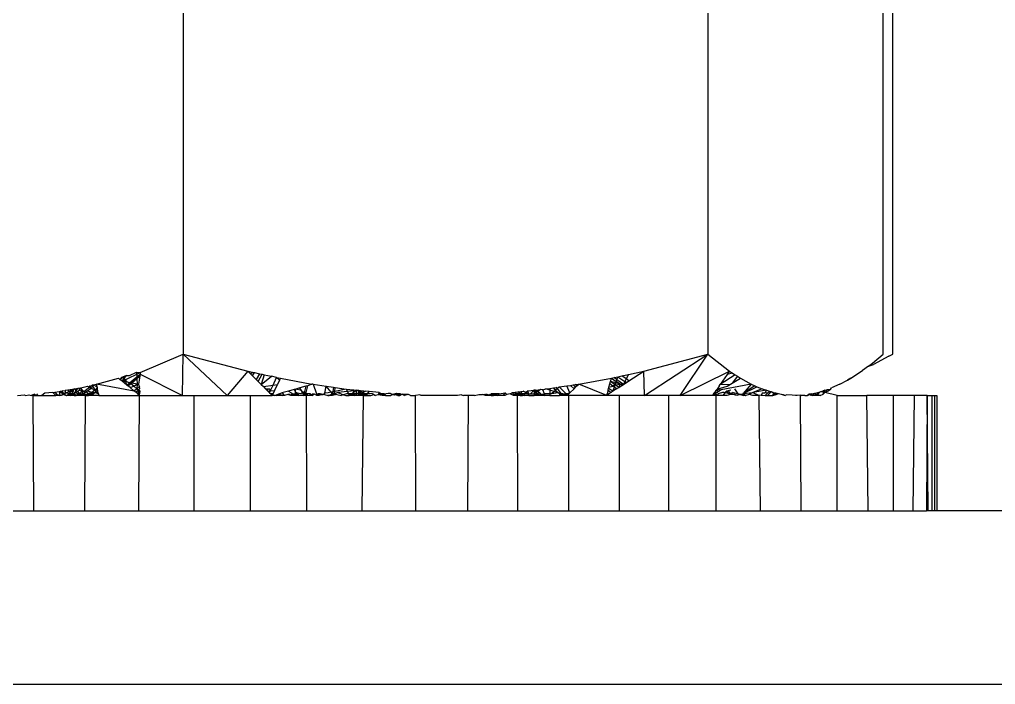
# Model space of a CAD drawing. Header units: millimetres. Extents: x 153 to 4750, y 92 to 3343.
# Drawn here: x 2627.02 to 2643.9, y 1073.62 to 1085.12 of the extents above; entities that cross this region are included whole.
import ezdxf

# ---------------------------------------------------------------- set-up
doc = ezdxf.new("R2010")
doc.units = ezdxf.units.MM

msp = doc.modelspace()

# ---------------------------------------------------------------- linework, layer by layer
for p, q in [((2629.853, 1085.901), (2629.853, 1079.33)), ((2638.925, 1085.901), (2638.925, 1079.33)), ((2641.953, 1079.33), (2641.953, 1085.901)), ((2642.119, 1079.33), (2642.119, 1085.901)), ((2629.108, 1079.011), (2629.853, 1079.33)), ((2629.844, 1078.616), (2629.853, 1079.33)), ((2629.853, 1079.33), (2630.971, 1079.034)), ((2629.853, 1079.33), (2630.612, 1078.616)), ((2637.817, 1079.036), (2638.925, 1079.33)), ((2637.829, 1078.616), (2638.925, 1079.33)), ((2638.442, 1078.616), (2638.925, 1079.33)), ((2638.925, 1079.33), (2639.297, 1079.034)), ((2641.767, 1079.174), (2641.953, 1079.33)), ((2642.05, 1079.292), (2642.119, 1079.33)), ((2641.699, 1079.123), (2641.767, 1079.174)), ((2641.699, 1079.123), (2641.788, 1079.151)), ((2642.05, 1079.292), (2641.788, 1079.151)), ((2628.85, 1078.886), (2629.108, 1079.011)), ((2628.872, 1078.957), (2628.924, 1078.962)), ((2628.924, 1078.962), (2629.047, 1079.014)), ((2629.047, 1079.014), (2629.051, 1078.938)), ((2629.047, 1079.014), (2629.108, 1079.011)), ((2629.051, 1078.938), (2629.107, 1078.985)), ((2629.108, 1079.011), (2629.107, 1078.985)), ((2629.107, 1078.985), (2629.844, 1078.616)), ((2629.107, 1078.949), (2629.107, 1078.985)), ((2630.971, 1079.034), (2630.612, 1078.616)), ((2630.971, 1079.034), (2631.05, 1079.017)), ((2630.971, 1079.034), (2631.015, 1078.99)), ((2631.015, 1078.99), (2631.05, 1079.017)), ((2631.015, 1078.99), (2631.052, 1078.954)), ((2631.05, 1079.017), (2631.084, 1079.009)), ((2631.052, 1078.954), (2631.084, 1079.009)), ((2631.084, 1079.009), (2631.172, 1078.99)), ((2631.172, 1078.99), (2631.117, 1078.888)), ((2631.152, 1078.853), (2631.219, 1078.98)), ((2631.172, 1078.99), (2631.219, 1078.98)), ((2631.255, 1078.972), (2631.2, 1078.806)), ((2631.219, 1078.98), (2631.255, 1078.972)), ((2631.255, 1078.972), (2631.377, 1078.945)), ((2637.436, 1078.953), (2637.549, 1078.977)), ((2637.549, 1078.977), (2637.511, 1078.9)), ((2637.549, 1078.977), (2637.817, 1079.036)), ((2637.559, 1078.867), (2637.817, 1079.036)), ((2637.829, 1078.616), (2637.817, 1079.036)), ((2638.442, 1078.616), (2639.297, 1079.034)), ((2639.256, 1078.976), (2639.134, 1078.801)), ((2639.398, 1078.969), (2639.134, 1078.801)), ((2639.297, 1079.034), (2639.256, 1078.976)), ((2639.352, 1078.999), (2639.256, 1078.976)), ((2639.297, 1079.034), (2639.352, 1078.999)), ((2639.352, 1078.999), (2639.398, 1078.969)), ((2639.398, 1078.969), (2639.434, 1078.945)), ((2641.393, 1078.911), (2641.597, 1079.047)), ((2641.699, 1079.123), (2641.597, 1079.047)), ((2628.232, 1078.756), (2628.281, 1078.791)), ((2628.263, 1078.74), (2628.312, 1078.798)), ((2628.312, 1078.798), (2628.281, 1078.791)), ((2628.281, 1078.791), (2628.297, 1078.765)), ((2628.312, 1078.798), (2628.357, 1078.808)), ((2628.369, 1078.744), (2628.312, 1078.798)), ((2628.357, 1078.808), (2628.734, 1078.911)), ((2628.369, 1078.744), (2628.357, 1078.808)), ((2629.007, 1078.69), (2628.357, 1078.808)), ((2628.734, 1078.911), (2628.758, 1078.892)), ((2628.758, 1078.892), (2628.817, 1078.939)), ((2628.791, 1078.93), (2628.758, 1078.892)), ((2628.797, 1078.86), (2628.758, 1078.892)), ((2628.85, 1078.886), (2628.791, 1078.93)), ((2628.797, 1078.86), (2628.872, 1078.957)), ((2628.797, 1078.86), (2628.85, 1078.886)), ((2628.89, 1078.843), (2628.797, 1078.86)), ((2628.879, 1078.794), (2628.797, 1078.86)), ((2628.872, 1078.957), (2628.817, 1078.939)), ((2628.85, 1078.886), (2628.817, 1078.939)), ((2628.89, 1078.843), (2628.85, 1078.886)), ((2628.879, 1078.794), (2628.85, 1078.886)), ((2628.879, 1078.794), (2628.923, 1078.831)), ((2628.935, 1078.749), (2628.879, 1078.794)), ((2628.902, 1078.776), (2628.879, 1078.794)), ((2628.923, 1078.831), (2628.89, 1078.843)), ((2628.946, 1078.813), (2628.902, 1078.776)), ((2628.923, 1078.831), (2629.051, 1078.938)), ((2628.923, 1078.831), (2628.966, 1078.829)), ((2628.946, 1078.813), (2628.923, 1078.831)), ((2628.966, 1078.829), (2628.946, 1078.813)), ((2628.999, 1078.773), (2628.946, 1078.813)), ((2629.053, 1078.904), (2628.966, 1078.829)), ((2629.058, 1078.812), (2628.966, 1078.829)), ((2628.999, 1078.773), (2629.058, 1078.812)), ((2629.051, 1078.938), (2629.053, 1078.904)), ((2629.107, 1078.949), (2629.053, 1078.904)), ((2629.053, 1078.904), (2629.058, 1078.812)), ((2629.058, 1078.812), (2629.054, 1078.731)), ((2629.058, 1078.812), (2629.088, 1078.807)), ((2629.088, 1078.807), (2629.107, 1078.949)), ((2629.102, 1078.734), (2629.088, 1078.807)), ((2631.052, 1078.954), (2631.117, 1078.888)), ((2631.117, 1078.888), (2631.152, 1078.853)), ((2631.152, 1078.853), (2631.2, 1078.806)), ((2631.2, 1078.806), (2631.377, 1078.945)), ((2631.2, 1078.806), (2631.239, 1078.767)), ((2631.239, 1078.767), (2631.406, 1078.794)), ((2631.365, 1078.701), (2631.406, 1078.794)), ((2631.464, 1078.926), (2631.377, 1078.945)), ((2631.406, 1078.794), (2631.464, 1078.926)), ((2631.406, 1078.794), (2631.485, 1078.806)), ((2631.43, 1078.694), (2631.485, 1078.806)), ((2631.464, 1078.926), (2631.52, 1078.879)), ((2631.464, 1078.926), (2631.536, 1078.911)), ((2631.52, 1078.879), (2631.485, 1078.806)), ((2631.536, 1078.911), (2631.52, 1078.879)), ((2631.536, 1078.911), (2632.076, 1078.812)), ((2632.076, 1078.812), (2632.008, 1078.781)), ((2632.103, 1078.807), (2632.076, 1078.812)), ((2632.103, 1078.807), (2632.327, 1078.775)), ((2632.103, 1078.807), (2632.155, 1078.641)), ((2636.546, 1078.789), (2636.592, 1078.795)), ((2636.592, 1078.795), (2636.631, 1078.801)), ((2636.636, 1078.756), (2636.592, 1078.795)), ((2636.631, 1078.801), (2636.691, 1078.81)), ((2636.659, 1078.779), (2636.631, 1078.801)), ((2636.659, 1078.805), (2636.636, 1078.756)), ((2636.659, 1078.779), (2636.691, 1078.81)), ((2636.659, 1078.779), (2636.659, 1078.805)), ((2636.691, 1078.81), (2637.256, 1078.914)), ((2637.175, 1078.616), (2636.691, 1078.81)), ((2637.214, 1078.758), (2637.23, 1078.817)), ((2637.23, 1078.817), (2637.241, 1078.858)), ((2637.283, 1078.776), (2637.23, 1078.817)), ((2637.241, 1078.858), (2637.256, 1078.914)), ((2637.321, 1078.799), (2637.241, 1078.858)), ((2637.331, 1078.831), (2637.241, 1078.858)), ((2637.256, 1078.914), (2637.301, 1078.923)), ((2637.256, 1078.914), (2637.34, 1078.857)), ((2637.331, 1078.831), (2637.283, 1078.776)), ((2637.283, 1078.776), (2637.321, 1078.799)), ((2637.301, 1078.923), (2637.368, 1078.938)), ((2637.35, 1078.887), (2637.301, 1078.923)), ((2637.307, 1078.758), (2637.321, 1078.799)), ((2637.321, 1078.799), (2637.331, 1078.831)), ((2637.321, 1078.799), (2637.405, 1078.808)), ((2637.383, 1078.752), (2637.321, 1078.799)), ((2637.34, 1078.857), (2637.331, 1078.831)), ((2637.405, 1078.808), (2637.331, 1078.831)), ((2637.34, 1078.857), (2637.35, 1078.887)), ((2637.405, 1078.808), (2637.34, 1078.857)), ((2637.35, 1078.887), (2637.368, 1078.938)), ((2637.464, 1078.805), (2637.35, 1078.887)), ((2637.368, 1078.938), (2637.436, 1078.953)), ((2637.368, 1078.938), (2637.49, 1078.858)), ((2637.383, 1078.752), (2637.405, 1078.808)), ((2637.464, 1078.805), (2637.405, 1078.808)), ((2637.438, 1078.788), (2637.405, 1078.808)), ((2637.511, 1078.9), (2637.436, 1078.953)), ((2637.438, 1078.788), (2637.464, 1078.805)), ((2637.49, 1078.858), (2637.464, 1078.805)), ((2637.464, 1078.805), (2637.518, 1078.84)), ((2637.511, 1078.9), (2637.49, 1078.858)), ((2637.518, 1078.84), (2637.49, 1078.858)), ((2637.559, 1078.867), (2637.511, 1078.9)), ((2637.518, 1078.84), (2637.559, 1078.867)), ((2639.116, 1078.775), (2639.134, 1078.801)), ((2639.134, 1078.801), (2639.314, 1078.81)), ((2639.673, 1078.808), (2639.155, 1078.709)), ((2639.258, 1078.772), (2639.314, 1078.81)), ((2639.314, 1078.81), (2639.342, 1078.824)), ((2639.434, 1078.945), (2639.342, 1078.824)), ((2639.342, 1078.824), (2639.485, 1078.912)), ((2639.434, 1078.945), (2639.485, 1078.912)), ((2639.485, 1078.912), (2639.673, 1078.808)), ((2639.673, 1078.808), (2639.533, 1078.649)), ((2639.673, 1078.808), (2639.737, 1078.781)), ((2641.204, 1078.808), (2641.062, 1078.746)), ((2641.204, 1078.808), (2641.335, 1078.879)), ((2641.393, 1078.911), (2641.335, 1078.879)), ((2641.335, 1078.879), (2641.367, 1078.897)), ((2641.367, 1078.897), (2641.393, 1078.911)), ((2626.986, 1078.616), (2627.102, 1078.624)), ((2627.102, 1078.624), (2627.13, 1078.616)), ((2627.13, 1078.616), (2627.183, 1078.627)), ((2627.183, 1078.627), (2627.224, 1078.616)), ((2627.281, 1078.635), (2627.224, 1078.616)), ((2627.258, 1078.616), (2627.281, 1078.635)), ((2627.281, 1078.635), (2627.32, 1078.616)), ((2627.32, 1078.616), (2627.34, 1078.64)), ((2627.463, 1078.652), (2627.409, 1078.616)), ((2627.599, 1078.665), (2627.463, 1078.652)), ((2627.599, 1078.665), (2627.634, 1078.671)), ((2627.652, 1078.616), (2627.599, 1078.665)), ((2627.634, 1078.671), (2627.707, 1078.682)), ((2627.634, 1078.671), (2627.665, 1078.638)), ((2627.665, 1078.638), (2627.719, 1078.616)), ((2627.707, 1078.682), (2627.735, 1078.687)), ((2627.707, 1078.682), (2627.719, 1078.616)), ((2627.774, 1078.693), (2627.712, 1078.649)), ((2627.712, 1078.649), (2627.719, 1078.616)), ((2627.735, 1078.687), (2627.81, 1078.699)), ((2627.735, 1078.687), (2627.764, 1078.635)), ((2627.791, 1078.646), (2627.735, 1078.687)), ((2627.764, 1078.635), (2627.747, 1078.616)), ((2627.764, 1078.635), (2627.791, 1078.646)), ((2627.764, 1078.635), (2627.834, 1078.616)), ((2627.791, 1078.646), (2627.822, 1078.659)), ((2627.806, 1078.623), (2627.791, 1078.646)), ((2627.81, 1078.699), (2627.806, 1078.623)), ((2627.806, 1078.623), (2627.834, 1078.616)), ((2627.861, 1078.707), (2627.81, 1078.699)), ((2627.822, 1078.659), (2627.81, 1078.699)), ((2627.822, 1078.659), (2627.878, 1078.683)), ((2627.881, 1078.641), (2627.822, 1078.659)), ((2627.834, 1078.616), (2627.881, 1078.641)), ((2627.939, 1078.719), (2627.861, 1078.707)), ((2627.861, 1078.707), (2627.878, 1078.683)), ((2627.878, 1078.683), (2627.939, 1078.719)), ((2627.878, 1078.683), (2627.935, 1078.641)), ((2627.937, 1078.68), (2627.878, 1078.683)), ((2627.881, 1078.641), (2627.88, 1078.616)), ((2627.906, 1078.616), (2627.881, 1078.641)), ((2627.908, 1078.641), (2627.881, 1078.641)), ((2627.933, 1078.616), (2627.881, 1078.641)), ((2627.906, 1078.616), (2627.965, 1078.641)), ((2627.906, 1078.616), (2627.908, 1078.641)), ((2627.965, 1078.641), (2627.908, 1078.641)), ((2627.908, 1078.641), (2627.935, 1078.641)), ((2627.935, 1078.641), (2627.933, 1078.616)), ((2627.937, 1078.68), (2627.935, 1078.641)), ((2627.935, 1078.641), (2627.965, 1078.641)), ((2627.935, 1078.641), (2628, 1078.616)), ((2627.937, 1078.68), (2627.979, 1078.726)), ((2627.939, 1078.719), (2627.937, 1078.68)), ((2627.989, 1078.659), (2627.937, 1078.68)), ((2627.979, 1078.726), (2627.939, 1078.719)), ((2627.989, 1078.659), (2627.965, 1078.641)), ((2628, 1078.616), (2627.965, 1078.641)), ((2627.965, 1078.641), (2627.969, 1078.616)), ((2627.979, 1078.726), (2628.012, 1078.733)), ((2627.979, 1078.726), (2627.995, 1078.705)), ((2627.989, 1078.659), (2627.995, 1078.705)), ((2627.989, 1078.659), (2628.021, 1078.681)), ((2628.036, 1078.641), (2627.989, 1078.659)), ((2627.995, 1078.705), (2628.04, 1078.739)), ((2627.995, 1078.705), (2628.012, 1078.733)), ((2628.021, 1078.681), (2627.995, 1078.705)), ((2628, 1078.616), (2628.036, 1078.641)), ((2628.012, 1078.733), (2628.04, 1078.739)), ((2628.021, 1078.681), (2628.055, 1078.705)), ((2628.074, 1078.641), (2628.021, 1078.681)), ((2628.036, 1078.641), (2628.074, 1078.641)), ((2628.04, 1078.739), (2628.077, 1078.747)), ((2628.055, 1078.705), (2628.077, 1078.747)), ((2628.055, 1078.705), (2628.104, 1078.692)), ((2628.074, 1078.641), (2628.104, 1078.692)), ((2628.103, 1078.616), (2628.074, 1078.641)), ((2628.074, 1078.641), (2628.125, 1078.641)), ((2628.077, 1078.747), (2628.129, 1078.758)), ((2628.077, 1078.747), (2628.093, 1078.723)), ((2628.104, 1078.692), (2628.077, 1078.747)), ((2628.093, 1078.723), (2628.134, 1078.684)), ((2628.125, 1078.641), (2628.103, 1078.616)), ((2628.104, 1078.692), (2628.134, 1078.684)), ((2628.125, 1078.641), (2628.104, 1078.692)), ((2628.125, 1078.641), (2628.171, 1078.674)), ((2628.125, 1078.641), (2628.199, 1078.634)), ((2628.166, 1078.616), (2628.125, 1078.641)), ((2628.129, 1078.758), (2628.199, 1078.773)), ((2628.129, 1078.758), (2628.158, 1078.764)), ((2628.134, 1078.684), (2628.232, 1078.756)), ((2628.134, 1078.684), (2628.171, 1078.674)), ((2628.199, 1078.634), (2628.166, 1078.616)), ((2628.171, 1078.674), (2628.201, 1078.695)), ((2628.171, 1078.674), (2628.232, 1078.641)), ((2628.199, 1078.773), (2628.232, 1078.756)), ((2628.232, 1078.641), (2628.199, 1078.634)), ((2628.268, 1078.641), (2628.199, 1078.634)), ((2628.199, 1078.634), (2628.218, 1078.616)), ((2628.201, 1078.695), (2628.263, 1078.74)), ((2628.201, 1078.695), (2628.248, 1078.676)), ((2628.232, 1078.641), (2628.218, 1078.616)), ((2628.218, 1078.616), (2628.268, 1078.641)), ((2628.232, 1078.756), (2628.253, 1078.785)), ((2628.232, 1078.756), (2628.263, 1078.74)), ((2628.232, 1078.641), (2628.248, 1078.676)), ((2628.288, 1078.616), (2628.232, 1078.641)), ((2628.232, 1078.641), (2628.256, 1078.616)), ((2628.268, 1078.641), (2628.232, 1078.641)), ((2628.248, 1078.676), (2628.274, 1078.673)), ((2628.268, 1078.641), (2628.256, 1078.616)), ((2628.263, 1078.74), (2628.323, 1078.709)), ((2628.268, 1078.641), (2628.274, 1078.673)), ((2628.268, 1078.641), (2628.338, 1078.665)), ((2628.288, 1078.616), (2628.268, 1078.641)), ((2628.274, 1078.673), (2628.323, 1078.709)), ((2628.274, 1078.673), (2628.338, 1078.665)), ((2628.288, 1078.616), (2628.296, 1078.641)), ((2628.296, 1078.641), (2628.338, 1078.665)), ((2628.297, 1078.765), (2628.323, 1078.709)), ((2628.323, 1078.709), (2628.369, 1078.744)), ((2628.323, 1078.709), (2628.374, 1078.718)), ((2628.323, 1078.709), (2628.38, 1078.679)), ((2628.323, 1078.709), (2628.338, 1078.665)), ((2628.338, 1078.665), (2628.38, 1078.679)), ((2628.338, 1078.665), (2628.387, 1078.641)), ((2628.38, 1078.679), (2628.369, 1078.744)), ((2628.387, 1078.641), (2628.38, 1078.679)), ((2628.387, 1078.641), (2628.392, 1078.616)), ((2628.935, 1078.749), (2628.902, 1078.776)), ((2628.935, 1078.749), (2628.999, 1078.773)), ((2629.007, 1078.69), (2628.935, 1078.749)), ((2629.054, 1078.731), (2628.999, 1078.773)), ((2629.054, 1078.731), (2629.007, 1078.69)), ((2629.032, 1078.67), (2629.007, 1078.69)), ((2629.032, 1078.67), (2629.079, 1078.713)), ((2629.068, 1078.641), (2629.032, 1078.67)), ((2629.103, 1078.775), (2629.054, 1078.731)), ((2629.101, 1078.695), (2629.054, 1078.731)), ((2629.054, 1078.731), (2629.079, 1078.713)), ((2629.079, 1078.713), (2629.068, 1078.641)), ((2629.101, 1078.695), (2629.068, 1078.641)), ((2629.1, 1078.641), (2629.068, 1078.641)), ((2629.068, 1078.641), (2629.07, 1078.616)), ((2629.079, 1078.713), (2629.102, 1078.734)), ((2629.1, 1078.641), (2629.079, 1078.713)), ((2629.101, 1078.695), (2629.1, 1078.641)), ((2629.1, 1078.616), (2629.1, 1078.641)), ((2631.239, 1078.767), (2631.27, 1078.736)), ((2631.27, 1078.736), (2631.341, 1078.726)), ((2631.27, 1078.736), (2631.299, 1078.708)), ((2631.341, 1078.726), (2631.299, 1078.708)), ((2631.299, 1078.708), (2631.347, 1078.66)), ((2631.365, 1078.701), (2631.324, 1078.683)), ((2631.341, 1078.726), (2631.365, 1078.701)), ((2631.347, 1078.66), (2631.365, 1078.701)), ((2631.347, 1078.66), (2631.366, 1078.641)), ((2631.365, 1078.701), (2631.43, 1078.694)), ((2631.404, 1078.641), (2631.366, 1078.641)), ((2631.391, 1078.616), (2631.366, 1078.641)), ((2631.366, 1078.641), (2631.437, 1078.616)), ((2631.404, 1078.641), (2631.391, 1078.616)), ((2631.43, 1078.694), (2631.404, 1078.641)), ((2631.437, 1078.616), (2631.505, 1078.641)), ((2631.463, 1078.616), (2631.505, 1078.641)), ((2631.505, 1078.641), (2631.56, 1078.661)), ((2631.505, 1078.641), (2631.569, 1078.616)), ((2631.672, 1078.691), (2631.56, 1078.661)), ((2631.58, 1078.641), (2631.56, 1078.661)), ((2631.604, 1078.616), (2631.58, 1078.641)), ((2631.661, 1078.632), (2631.604, 1078.616)), ((2631.691, 1078.629), (2631.661, 1078.632)), ((2631.716, 1078.616), (2631.661, 1078.632)), ((2631.771, 1078.718), (2631.672, 1078.691)), ((2631.672, 1078.691), (2631.714, 1078.665)), ((2631.716, 1078.616), (2631.691, 1078.629)), ((2631.714, 1078.665), (2631.75, 1078.641)), ((2631.75, 1078.641), (2631.716, 1078.616)), ((2631.75, 1078.641), (2631.792, 1078.641)), ((2631.799, 1078.725), (2631.771, 1078.718)), ((2631.771, 1078.718), (2631.795, 1078.678)), ((2631.792, 1078.641), (2631.795, 1078.678)), ((2631.829, 1078.652), (2631.792, 1078.641)), ((2631.792, 1078.641), (2631.855, 1078.616)), ((2631.795, 1078.678), (2631.799, 1078.725)), ((2631.795, 1078.678), (2631.829, 1078.652)), ((2631.868, 1078.744), (2631.799, 1078.725)), ((2631.9, 1078.697), (2631.799, 1078.725)), ((2631.829, 1078.652), (2631.855, 1078.616)), ((2631.887, 1078.641), (2631.829, 1078.652)), ((2631.974, 1078.772), (2631.868, 1078.744)), ((2631.9, 1078.697), (2631.868, 1078.744)), ((2631.923, 1078.665), (2631.887, 1078.641)), ((2631.923, 1078.665), (2631.9, 1078.697)), ((2631.923, 1078.665), (2631.95, 1078.684)), ((2631.939, 1078.641), (2631.923, 1078.665)), ((2631.923, 1078.665), (2631.926, 1078.616)), ((2631.923, 1078.665), (2631.971, 1078.641)), ((2631.926, 1078.616), (2631.971, 1078.641)), ((2631.926, 1078.616), (2631.939, 1078.641)), ((2631.971, 1078.641), (2631.939, 1078.641)), ((2631.974, 1078.772), (2631.95, 1078.684)), ((2631.95, 1078.684), (2631.971, 1078.641)), ((2631.971, 1078.641), (2631.955, 1078.616)), ((2631.971, 1078.641), (2632.008, 1078.781)), ((2632.002, 1078.641), (2631.971, 1078.641)), ((2631.983, 1078.616), (2631.971, 1078.641)), ((2632.008, 1078.781), (2631.974, 1078.772)), ((2632.002, 1078.641), (2631.983, 1078.616)), ((2632.041, 1078.644), (2632.002, 1078.641)), ((2632.056, 1078.622), (2632.041, 1078.644)), ((2632.086, 1078.616), (2632.041, 1078.644)), ((2632.09, 1078.641), (2632.086, 1078.616)), ((2632.121, 1078.637), (2632.086, 1078.616)), ((2632.121, 1078.637), (2632.09, 1078.641)), ((2632.162, 1078.616), (2632.121, 1078.637)), ((2632.155, 1078.641), (2632.162, 1078.616)), ((2632.198, 1078.616), (2632.155, 1078.641)), ((2632.162, 1078.616), (2632.182, 1078.641)), ((2632.182, 1078.641), (2632.198, 1078.616)), ((2632.219, 1078.641), (2632.182, 1078.641)), ((2632.198, 1078.616), (2632.219, 1078.641)), ((2632.269, 1078.633), (2632.198, 1078.616)), ((2632.219, 1078.641), (2632.243, 1078.631)), ((2632.269, 1078.633), (2632.219, 1078.641)), ((2632.243, 1078.631), (2632.269, 1078.633)), ((2632.269, 1078.633), (2632.302, 1078.656)), ((2632.297, 1078.628), (2632.269, 1078.633)), ((2632.297, 1078.628), (2632.302, 1078.656)), ((2632.297, 1078.628), (2632.351, 1078.616)), ((2632.302, 1078.656), (2632.327, 1078.775)), ((2632.362, 1078.658), (2632.302, 1078.656)), ((2632.413, 1078.669), (2632.327, 1078.775)), ((2632.327, 1078.775), (2632.451, 1078.757)), ((2632.413, 1078.669), (2632.362, 1078.658)), ((2632.436, 1078.641), (2632.379, 1078.616)), ((2632.469, 1078.641), (2632.409, 1078.616)), ((2632.409, 1078.616), (2632.436, 1078.641)), ((2632.44, 1078.675), (2632.413, 1078.669)), ((2632.436, 1078.641), (2632.413, 1078.669)), ((2632.44, 1078.675), (2632.436, 1078.641)), ((2632.436, 1078.641), (2632.436, 1078.616)), ((2632.469, 1078.641), (2632.436, 1078.641)), ((2632.436, 1078.641), (2632.509, 1078.628)), ((2632.509, 1078.628), (2632.436, 1078.616)), ((2632.451, 1078.757), (2632.44, 1078.675)), ((2632.474, 1078.682), (2632.44, 1078.675)), ((2632.451, 1078.757), (2632.483, 1078.752)), ((2632.469, 1078.641), (2632.474, 1078.682)), ((2632.528, 1078.666), (2632.469, 1078.641)), ((2632.469, 1078.641), (2632.509, 1078.628)), ((2632.474, 1078.682), (2632.483, 1078.752)), ((2632.672, 1078.725), (2632.474, 1078.682)), ((2632.483, 1078.752), (2632.672, 1078.725)), ((2632.509, 1078.628), (2632.582, 1078.616)), ((2632.692, 1078.683), (2632.528, 1078.666)), ((2632.528, 1078.666), (2632.625, 1078.626)), ((2632.625, 1078.626), (2632.582, 1078.616)), ((2632.676, 1078.641), (2632.625, 1078.626)), ((2632.625, 1078.626), (2632.665, 1078.616)), ((2632.672, 1078.725), (2632.796, 1078.712)), ((2632.672, 1078.725), (2632.692, 1078.683)), ((2632.712, 1078.641), (2632.676, 1078.641)), ((2632.751, 1078.689), (2632.692, 1078.683)), ((2632.692, 1078.683), (2632.712, 1078.641)), ((2632.712, 1078.641), (2632.724, 1078.616)), ((2632.794, 1078.641), (2632.712, 1078.641)), ((2632.794, 1078.641), (2632.724, 1078.616)), ((2632.796, 1078.712), (2632.751, 1078.689)), ((2632.794, 1078.641), (2632.784, 1078.616)), ((2632.794, 1078.641), (2632.796, 1078.712)), ((2632.797, 1078.668), (2632.794, 1078.641)), ((2632.794, 1078.641), (2632.828, 1078.616)), ((2632.848, 1078.641), (2632.794, 1078.641)), ((2632.796, 1078.712), (2632.849, 1078.706)), ((2632.849, 1078.706), (2632.797, 1078.668)), ((2632.848, 1078.641), (2632.828, 1078.616)), ((2632.848, 1078.641), (2632.849, 1078.706)), ((2632.881, 1078.641), (2632.848, 1078.641)), ((2632.914, 1078.641), (2632.848, 1078.641)), ((2632.849, 1078.706), (2632.881, 1078.703)), ((2632.881, 1078.641), (2632.881, 1078.703)), ((2632.914, 1078.641), (2632.881, 1078.703)), ((2632.881, 1078.703), (2632.914, 1078.699)), ((2632.881, 1078.641), (2632.881, 1078.616)), ((2632.914, 1078.641), (2632.881, 1078.616)), ((2632.881, 1078.641), (2632.914, 1078.641)), ((2632.914, 1078.699), (2632.914, 1078.641)), ((2632.914, 1078.699), (2632.955, 1078.667)), ((2632.914, 1078.699), (2632.976, 1078.693)), ((2632.955, 1078.667), (2632.914, 1078.641)), ((2632.914, 1078.641), (2632.914, 1078.616)), ((2632.968, 1078.616), (2632.914, 1078.641)), ((2632.978, 1078.641), (2632.914, 1078.641)), ((2633.011, 1078.689), (2632.955, 1078.667)), ((2632.955, 1078.667), (2632.978, 1078.641)), ((2632.968, 1078.616), (2632.978, 1078.641)), ((2632.978, 1078.641), (2632.976, 1078.693)), ((2632.976, 1078.693), (2633.011, 1078.689)), ((2632.978, 1078.641), (2633.021, 1078.616)), ((2633.04, 1078.641), (2632.978, 1078.641)), ((2633.071, 1078.683), (2633.011, 1078.689)), ((2633.021, 1078.616), (2633.04, 1078.641)), ((2633.04, 1078.641), (2633.071, 1078.683)), ((2633.084, 1078.641), (2633.04, 1078.641)), ((2633.242, 1078.665), (2633.071, 1078.683)), ((2633.114, 1078.646), (2633.084, 1078.641)), ((2633.097, 1078.616), (2633.15, 1078.63)), ((2633.15, 1078.63), (2633.114, 1078.646)), ((2633.15, 1078.63), (2633.18, 1078.616)), ((2633.253, 1078.628), (2633.18, 1078.616)), ((2633.224, 1078.623), (2633.18, 1078.616)), ((2633.242, 1078.665), (2633.224, 1078.623)), ((2633.293, 1078.641), (2633.224, 1078.623)), ((2633.293, 1078.616), (2633.224, 1078.623)), ((2633.242, 1078.665), (2633.293, 1078.641)), ((2633.326, 1078.616), (2633.253, 1078.628)), ((2633.293, 1078.641), (2633.293, 1078.616)), ((2633.326, 1078.641), (2633.293, 1078.641)), ((2633.293, 1078.641), (2633.353, 1078.616)), ((2633.326, 1078.616), (2633.293, 1078.641)), ((2633.326, 1078.641), (2633.397, 1078.652)), ((2633.326, 1078.641), (2633.326, 1078.616)), ((2633.326, 1078.641), (2633.353, 1078.616)), ((2633.397, 1078.652), (2633.43, 1078.653)), ((2633.43, 1078.653), (2633.469, 1078.628)), ((2633.469, 1078.628), (2633.443, 1078.616)), ((2633.541, 1078.646), (2633.469, 1078.628)), ((2633.469, 1078.628), (2633.509, 1078.624)), ((2633.509, 1078.624), (2633.541, 1078.646)), ((2633.564, 1078.616), (2633.509, 1078.624)), ((2633.564, 1078.616), (2633.541, 1078.646)), ((2633.6, 1078.616), (2633.541, 1078.646)), ((2633.612, 1078.641), (2633.541, 1078.646)), ((2633.541, 1078.646), (2633.581, 1078.643)), ((2633.581, 1078.643), (2633.564, 1078.616)), ((2633.581, 1078.643), (2633.6, 1078.616)), ((2633.581, 1078.643), (2633.64, 1078.639)), ((2633.612, 1078.641), (2633.6, 1078.616)), ((2633.6, 1078.616), (2633.64, 1078.639)), ((2633.64, 1078.639), (2633.677, 1078.616)), ((2633.751, 1078.632), (2633.64, 1078.639)), ((2633.751, 1078.632), (2633.677, 1078.616)), ((2633.78, 1078.616), (2633.751, 1078.632)), ((2633.946, 1078.625), (2633.872, 1078.616)), ((2633.97, 1078.616), (2633.946, 1078.625)), ((2634.89, 1078.616), (2634.966, 1078.628)), ((2634.966, 1078.628), (2635.019, 1078.632)), ((2635.019, 1078.632), (2635.062, 1078.635)), ((2635.082, 1078.616), (2635.019, 1078.632)), ((2635.062, 1078.635), (2635.082, 1078.616)), ((2635.082, 1078.616), (2635.098, 1078.637)), ((2635.15, 1078.616), (2635.098, 1078.637)), ((2635.131, 1078.639), (2635.15, 1078.616)), ((2635.178, 1078.641), (2635.15, 1078.616)), ((2635.178, 1078.641), (2635.178, 1078.616)), ((2635.245, 1078.641), (2635.178, 1078.641)), ((2635.178, 1078.616), (2635.245, 1078.641)), ((2635.178, 1078.641), (2635.217, 1078.616)), ((2635.245, 1078.641), (2635.245, 1078.616)), ((2635.245, 1078.641), (2635.293, 1078.616)), ((2635.316, 1078.641), (2635.245, 1078.641)), ((2635.293, 1078.616), (2635.316, 1078.641)), ((2635.316, 1078.641), (2635.418, 1078.658)), ((2635.418, 1078.658), (2635.38, 1078.616)), ((2635.449, 1078.629), (2635.413, 1078.616)), ((2635.449, 1078.629), (2635.418, 1078.658)), ((2635.508, 1078.641), (2635.449, 1078.629)), ((2635.508, 1078.641), (2635.544, 1078.666)), ((2635.565, 1078.616), (2635.508, 1078.641)), ((2635.544, 1078.666), (2635.594, 1078.671)), ((2635.565, 1078.641), (2635.544, 1078.666)), ((2635.565, 1078.641), (2635.565, 1078.616)), ((2635.565, 1078.641), (2635.617, 1078.641)), ((2635.594, 1078.671), (2635.64, 1078.676)), ((2635.617, 1078.641), (2635.594, 1078.671)), ((2635.617, 1078.641), (2635.633, 1078.616)), ((2635.617, 1078.641), (2635.66, 1078.633)), ((2635.687, 1078.641), (2635.617, 1078.641)), ((2635.687, 1078.641), (2635.633, 1078.616)), ((2635.64, 1078.676), (2635.688, 1078.681)), ((2635.687, 1078.641), (2635.64, 1078.676)), ((2635.66, 1078.633), (2635.687, 1078.616)), ((2635.687, 1078.641), (2635.687, 1078.616)), ((2635.747, 1078.641), (2635.687, 1078.641)), ((2635.687, 1078.641), (2635.754, 1078.616)), ((2635.688, 1078.681), (2635.733, 1078.686)), ((2635.688, 1078.681), (2635.72, 1078.616)), ((2635.784, 1078.667), (2635.733, 1078.686)), ((2635.784, 1078.667), (2635.747, 1078.641)), ((2635.824, 1078.641), (2635.747, 1078.641)), ((2635.747, 1078.641), (2635.754, 1078.616)), ((2635.819, 1078.695), (2635.784, 1078.667)), ((2635.824, 1078.641), (2635.784, 1078.667)), ((2635.819, 1078.695), (2635.917, 1078.705)), ((2635.824, 1078.641), (2635.819, 1078.695)), ((2635.826, 1078.616), (2635.824, 1078.641)), ((2635.824, 1078.641), (2635.859, 1078.641)), ((2635.859, 1078.641), (2635.917, 1078.705)), ((2635.859, 1078.641), (2635.918, 1078.641)), ((2635.946, 1078.708), (2635.917, 1078.705)), ((2635.917, 1078.705), (2635.918, 1078.641)), ((2635.918, 1078.641), (2635.946, 1078.708)), ((2635.949, 1078.669), (2635.918, 1078.641)), ((2635.918, 1078.641), (2635.919, 1078.616)), ((2635.947, 1078.631), (2635.918, 1078.641)), ((2635.918, 1078.641), (2635.974, 1078.641)), ((2635.947, 1078.631), (2635.919, 1078.616)), ((2635.946, 1078.708), (2636.03, 1078.717)), ((2635.983, 1078.68), (2635.946, 1078.708)), ((2635.974, 1078.641), (2635.946, 1078.708)), ((2635.974, 1078.641), (2635.947, 1078.631)), ((2635.983, 1078.68), (2635.949, 1078.669)), ((2635.974, 1078.641), (2636.004, 1078.663)), ((2635.974, 1078.641), (2635.974, 1078.616)), ((2636.033, 1078.616), (2635.974, 1078.641)), ((2636.03, 1078.717), (2635.983, 1078.68)), ((2636.033, 1078.641), (2635.983, 1078.68)), ((2635.983, 1078.68), (2636.004, 1078.663)), ((2636.004, 1078.663), (2636.033, 1078.641)), ((2636.069, 1078.709), (2636.03, 1078.717)), ((2636.033, 1078.641), (2636.033, 1078.616)), ((2636.033, 1078.641), (2636.1, 1078.616)), ((2636.033, 1078.641), (2636.06, 1078.639)), ((2636.1, 1078.641), (2636.033, 1078.616)), ((2636.06, 1078.639), (2636.1, 1078.616)), ((2636.069, 1078.709), (2636.12, 1078.727)), ((2636.1, 1078.641), (2636.069, 1078.709)), ((2636.1, 1078.641), (2636.1, 1078.616)), ((2636.191, 1078.641), (2636.1, 1078.641)), ((2636.12, 1078.727), (2636.194, 1078.737)), ((2636.193, 1078.705), (2636.12, 1078.727)), ((2636.191, 1078.641), (2636.19, 1078.616)), ((2636.193, 1078.705), (2636.191, 1078.641)), ((2636.219, 1078.641), (2636.191, 1078.641)), ((2636.194, 1078.737), (2636.193, 1078.705)), ((2636.266, 1078.683), (2636.193, 1078.705)), ((2636.194, 1078.737), (2636.253, 1078.746)), ((2636.266, 1078.683), (2636.219, 1078.641)), ((2636.336, 1078.662), (2636.219, 1078.641)), ((2636.253, 1078.746), (2636.303, 1078.753)), ((2636.292, 1078.706), (2636.253, 1078.746)), ((2636.292, 1078.706), (2636.266, 1078.683)), ((2636.336, 1078.662), (2636.266, 1078.683)), ((2636.323, 1078.734), (2636.292, 1078.706)), ((2636.336, 1078.662), (2636.292, 1078.706)), ((2636.323, 1078.734), (2636.303, 1078.753)), ((2636.323, 1078.734), (2636.353, 1078.761)), ((2636.389, 1078.646), (2636.323, 1078.734)), ((2636.357, 1078.641), (2636.336, 1078.662)), ((2636.353, 1078.761), (2636.484, 1078.78)), ((2636.476, 1078.641), (2636.353, 1078.761)), ((2636.357, 1078.641), (2636.389, 1078.646)), ((2636.357, 1078.641), (2636.357, 1078.616)), ((2636.417, 1078.641), (2636.357, 1078.616)), ((2636.417, 1078.616), (2636.357, 1078.641)), ((2636.357, 1078.641), (2636.417, 1078.641)), ((2636.417, 1078.641), (2636.389, 1078.646)), ((2636.417, 1078.641), (2636.417, 1078.616)), ((2636.417, 1078.641), (2636.476, 1078.641)), ((2636.476, 1078.641), (2636.537, 1078.659)), ((2636.518, 1078.641), (2636.476, 1078.641)), ((2636.476, 1078.641), (2636.493, 1078.616)), ((2636.484, 1078.78), (2636.546, 1078.789)), ((2636.537, 1078.659), (2636.484, 1078.78)), ((2636.493, 1078.616), (2636.537, 1078.659)), ((2636.518, 1078.641), (2636.493, 1078.616)), ((2636.537, 1078.659), (2636.61, 1078.73)), ((2636.61, 1078.73), (2636.546, 1078.789)), ((2636.61, 1078.73), (2636.636, 1078.756)), ((2636.636, 1078.756), (2636.659, 1078.779)), ((2637.175, 1078.616), (2637.182, 1078.641)), ((2637.199, 1078.703), (2637.182, 1078.641)), ((2637.182, 1078.641), (2637.214, 1078.641)), ((2637.199, 1078.703), (2637.207, 1078.732)), ((2637.199, 1078.703), (2637.254, 1078.667)), ((2637.207, 1078.732), (2637.214, 1078.758)), ((2637.283, 1078.686), (2637.207, 1078.732)), ((2637.214, 1078.758), (2637.283, 1078.776)), ((2637.254, 1078.667), (2637.214, 1078.641)), ((2637.283, 1078.686), (2637.254, 1078.667)), ((2637.307, 1078.758), (2637.283, 1078.776)), ((2637.283, 1078.686), (2637.307, 1078.758)), ((2637.346, 1078.728), (2637.283, 1078.686)), ((2637.346, 1078.728), (2637.307, 1078.758)), ((2637.346, 1078.728), (2637.383, 1078.752)), ((2637.383, 1078.752), (2637.438, 1078.788)), ((2639.066, 1078.654), (2639.004, 1078.616)), ((2639.029, 1078.651), (2639.004, 1078.616)), ((2639.044, 1078.673), (2639.029, 1078.651)), ((2639.029, 1078.651), (2639.093, 1078.671)), ((2639.066, 1078.654), (2639.029, 1078.651)), ((2639.092, 1078.616), (2639.029, 1078.651)), ((2639.062, 1078.698), (2639.044, 1078.673)), ((2639.066, 1078.654), (2639.044, 1078.673)), ((2639.082, 1078.725), (2639.062, 1078.698)), ((2639.062, 1078.698), (2639.119, 1078.687)), ((2639.119, 1078.687), (2639.066, 1078.654)), ((2639.116, 1078.775), (2639.082, 1078.725)), ((2639.082, 1078.725), (2639.258, 1078.772)), ((2639.082, 1078.725), (2639.155, 1078.709)), ((2639.082, 1078.725), (2639.093, 1078.671)), ((2639.098, 1078.643), (2639.092, 1078.616)), ((2639.16, 1078.661), (2639.098, 1078.643)), ((2639.155, 1078.709), (2639.119, 1078.687)), ((2639.195, 1078.671), (2639.16, 1078.661)), ((2639.222, 1078.665), (2639.16, 1078.661)), ((2639.222, 1078.665), (2639.184, 1078.616)), ((2639.195, 1078.671), (2639.222, 1078.665)), ((2639.253, 1078.688), (2639.222, 1078.665)), ((2639.222, 1078.665), (2639.252, 1078.661)), ((2639.317, 1078.628), (2639.249, 1078.616)), ((2639.252, 1078.661), (2639.282, 1078.681)), ((2639.317, 1078.628), (2639.252, 1078.661)), ((2639.319, 1078.707), (2639.253, 1078.688)), ((2639.253, 1078.688), (2639.282, 1078.681)), ((2639.282, 1078.681), (2639.305, 1078.655)), ((2639.305, 1078.655), (2639.359, 1078.665)), ((2639.305, 1078.655), (2639.317, 1078.628)), ((2639.359, 1078.665), (2639.317, 1078.628)), ((2639.361, 1078.632), (2639.317, 1078.628)), ((2639.391, 1078.628), (2639.317, 1078.628)), ((2639.359, 1078.665), (2639.449, 1078.641)), ((2639.391, 1078.628), (2639.361, 1078.632)), ((2639.422, 1078.616), (2639.361, 1078.632)), ((2639.449, 1078.641), (2639.391, 1078.727)), ((2639.422, 1078.616), (2639.391, 1078.628)), ((2639.482, 1078.632), (2639.422, 1078.616)), ((2639.482, 1078.632), (2639.449, 1078.641)), ((2639.515, 1078.628), (2639.482, 1078.632)), ((2639.482, 1078.632), (2639.545, 1078.616)), ((2639.515, 1078.628), (2639.533, 1078.649)), ((2639.515, 1078.628), (2639.577, 1078.616)), ((2639.737, 1078.781), (2639.533, 1078.649)), ((2639.533, 1078.649), (2639.77, 1078.766)), ((2639.533, 1078.649), (2639.7, 1078.665)), ((2639.533, 1078.649), (2639.577, 1078.616)), ((2639.636, 1078.628), (2639.577, 1078.616)), ((2639.7, 1078.665), (2639.636, 1078.628)), ((2639.699, 1078.616), (2639.636, 1078.628)), ((2639.863, 1078.726), (2639.7, 1078.665)), ((2639.936, 1078.703), (2639.7, 1078.665)), ((2639.7, 1078.665), (2639.809, 1078.616)), ((2639.737, 1078.781), (2639.77, 1078.766)), ((2639.77, 1078.766), (2639.863, 1078.726)), ((2639.862, 1078.652), (2639.844, 1078.619)), ((2639.909, 1078.655), (2639.862, 1078.652)), ((2639.863, 1078.726), (2639.936, 1078.703)), ((2639.936, 1078.703), (2639.909, 1078.655)), ((2639.958, 1078.659), (2639.909, 1078.655)), ((2639.913, 1078.616), (2639.958, 1078.659)), ((2639.936, 1078.703), (2639.987, 1078.686)), ((2639.995, 1078.661), (2639.952, 1078.616)), ((2639.958, 1078.659), (2639.987, 1078.686)), ((2639.987, 1078.686), (2640.054, 1078.665)), ((2640.021, 1078.676), (2639.995, 1078.661)), ((2640.054, 1078.665), (2640.021, 1078.676)), ((2640.054, 1078.665), (2640.047, 1078.616)), ((2640.047, 1078.616), (2640.096, 1078.657)), ((2640.073, 1078.629), (2640.047, 1078.616)), ((2640.047, 1078.616), (2640.104, 1078.628)), ((2640.054, 1078.665), (2640.104, 1078.628)), ((2640.054, 1078.665), (2640.096, 1078.657)), ((2640.073, 1078.629), (2640.147, 1078.647)), ((2640.104, 1078.628), (2640.073, 1078.629)), ((2640.096, 1078.657), (2640.147, 1078.647)), ((2640.104, 1078.628), (2640.147, 1078.647)), ((2640.147, 1078.647), (2640.189, 1078.639)), ((2640.189, 1078.639), (2640.225, 1078.632)), ((2640.189, 1078.639), (2640.26, 1078.616)), ((2640.225, 1078.632), (2640.26, 1078.616)), ((2640.287, 1078.625), (2640.26, 1078.616)), ((2640.382, 1078.62), (2640.287, 1078.625)), ((2640.645, 1078.616), (2640.712, 1078.644)), ((2640.675, 1078.637), (2640.645, 1078.616)), ((2640.712, 1078.644), (2640.675, 1078.637)), ((2640.721, 1078.616), (2640.675, 1078.637)), ((2640.692, 1078.616), (2640.712, 1078.644)), ((2640.712, 1078.644), (2640.774, 1078.656)), ((2640.721, 1078.616), (2640.712, 1078.644)), ((2640.721, 1078.616), (2640.774, 1078.656)), ((2640.774, 1078.656), (2640.824, 1078.665)), ((2640.81, 1078.616), (2640.774, 1078.656)), ((2640.81, 1078.616), (2640.863, 1078.678)), ((2640.81, 1078.616), (2640.824, 1078.665)), ((2640.824, 1078.665), (2640.863, 1078.678)), ((2640.863, 1078.678), (2640.919, 1078.695)), ((2640.946, 1078.665), (2640.863, 1078.678)), ((2640.863, 1078.616), (2640.917, 1078.637)), ((2640.917, 1078.637), (2640.944, 1078.703)), ((2640.946, 1078.665), (2640.917, 1078.637)), ((2640.919, 1078.695), (2640.991, 1078.718)), ((2640.944, 1078.703), (2640.919, 1078.695)), ((2640.944, 1078.703), (2640.991, 1078.718)), ((2640.991, 1078.718), (2640.946, 1078.665)), ((2641.003, 1078.687), (2640.946, 1078.665)), ((2641.156, 1078.616), (2640.946, 1078.665)), ((2640.991, 1078.718), (2641.045, 1078.715)), ((2641.045, 1078.715), (2641.003, 1078.687)), ((2641.045, 1078.715), (2641.062, 1078.746)), ((2627.258, 1078.616), (2627.224, 1078.616)), ((2627.258, 1078.616), (2627.32, 1078.616)), ((2627.269, 1076.616), (2627.258, 1078.616)), ((2627.32, 1078.616), (2627.409, 1078.616)), ((2627.409, 1078.616), (2627.652, 1078.616)), ((2627.719, 1078.616), (2627.652, 1078.616)), ((2627.719, 1078.616), (2627.679, 1078.616)), ((2627.747, 1078.616), (2627.719, 1078.616)), ((2627.88, 1078.616), (2627.834, 1078.616)), ((2627.906, 1078.616), (2627.88, 1078.616)), ((2627.933, 1078.616), (2627.88, 1078.616)), ((2627.933, 1078.616), (2627.906, 1078.616)), ((2627.969, 1078.616), (2627.906, 1078.616)), ((2628, 1078.616), (2627.933, 1078.616)), ((2627.969, 1078.616), (2628, 1078.616)), ((2628.103, 1078.616), (2628, 1078.616)), ((2628.166, 1078.616), (2628.103, 1078.616)), ((2628.154, 1076.616), (2628.166, 1078.616)), ((2628.166, 1078.616), (2628.218, 1078.616)), ((2628.288, 1078.616), (2628.218, 1078.616)), ((2628.256, 1078.616), (2628.218, 1078.616)), ((2628.288, 1078.616), (2628.256, 1078.616)), ((2628.392, 1078.616), (2628.288, 1078.616)), ((2628.392, 1078.616), (2629.07, 1078.616)), ((2629.07, 1078.616), (2629.1, 1078.616)), ((2629.085, 1076.616), (2629.1, 1078.616)), ((2629.1, 1078.616), (2629.844, 1078.616)), ((2629.844, 1078.616), (2630.045, 1078.616)), ((2630.045, 1076.616), (2630.045, 1078.616)), ((2630.045, 1078.616), (2630.612, 1078.616)), ((2630.612, 1078.616), (2631.018, 1078.616)), ((2631.018, 1076.616), (2631.018, 1078.616)), ((2631.018, 1078.616), (2631.391, 1078.616)), ((2631.437, 1078.616), (2631.391, 1078.616)), ((2631.463, 1078.616), (2631.391, 1078.616)), ((2631.463, 1078.616), (2631.437, 1078.616)), ((2631.569, 1078.616), (2631.463, 1078.616)), ((2631.604, 1078.616), (2631.569, 1078.616)), ((2631.855, 1078.616), (2631.716, 1078.616)), ((2631.926, 1078.616), (2631.855, 1078.616)), ((2631.983, 1078.616), (2631.926, 1078.616)), ((2631.955, 1078.616), (2631.926, 1078.616)), ((2631.983, 1078.616), (2631.955, 1078.616)), ((2631.983, 1078.616), (2632.027, 1078.621)), ((2631.991, 1076.616), (2631.983, 1078.616)), ((2632.027, 1078.621), (2632.086, 1078.616)), ((2632.086, 1078.616), (2632.056, 1078.622)), ((2632.198, 1078.616), (2632.162, 1078.616)), ((2632.409, 1078.616), (2632.351, 1078.616)), ((2632.351, 1078.616), (2632.379, 1078.616)), ((2632.409, 1078.616), (2632.379, 1078.616)), ((2632.436, 1078.616), (2632.409, 1078.616)), ((2632.665, 1078.616), (2632.724, 1078.616)), ((2632.784, 1078.616), (2632.724, 1078.616)), ((2632.828, 1078.616), (2632.784, 1078.616)), ((2632.881, 1078.616), (2632.828, 1078.616)), ((2632.914, 1078.616), (2632.881, 1078.616)), ((2632.968, 1078.616), (2632.914, 1078.616)), ((2632.947, 1076.616), (2632.968, 1078.616)), ((2632.968, 1078.616), (2633.021, 1078.616)), ((2633.021, 1078.616), (2633.097, 1078.616)), ((2633.353, 1078.616), (2633.293, 1078.616)), ((2633.353, 1078.616), (2633.326, 1078.616)), ((2633.353, 1078.616), (2633.443, 1078.616)), ((2633.564, 1078.616), (2633.6, 1078.616)), ((2633.78, 1078.616), (2633.872, 1078.616)), ((2633.876, 1076.616), (2633.872, 1078.616)), ((2634.326, 1078.616), (2633.97, 1078.616)), ((2634.356, 1078.616), (2634.326, 1078.616)), ((2634.594, 1078.616), (2634.326, 1078.616)), ((2634.664, 1078.622), (2634.594, 1078.616)), ((2634.664, 1078.622), (2634.701, 1078.616)), ((2634.78, 1078.616), (2634.701, 1078.616)), ((2634.78, 1078.616), (2634.766, 1076.616)), ((2634.89, 1078.616), (2634.78, 1078.616)), ((2635.15, 1078.616), (2635.082, 1078.616)), ((2635.178, 1078.616), (2635.15, 1078.616)), ((2635.178, 1078.616), (2635.217, 1078.616)), ((2635.245, 1078.616), (2635.178, 1078.616)), ((2635.293, 1078.616), (2635.217, 1078.616)), ((2635.293, 1078.616), (2635.245, 1078.616)), ((2635.38, 1078.616), (2635.293, 1078.616)), ((2635.413, 1078.616), (2635.38, 1078.616)), ((2635.633, 1078.616), (2635.565, 1078.616)), ((2635.641, 1076.616), (2635.633, 1078.616)), ((2635.687, 1078.616), (2635.633, 1078.616)), ((2635.754, 1078.616), (2635.687, 1078.616)), ((2635.687, 1078.616), (2635.72, 1078.616)), ((2635.754, 1078.616), (2635.72, 1078.616)), ((2635.826, 1078.616), (2635.754, 1078.616)), ((2635.826, 1078.616), (2635.919, 1078.616)), ((2635.974, 1078.616), (2635.919, 1078.616)), ((2636.033, 1078.616), (2635.974, 1078.616)), ((2636.1, 1078.616), (2636.033, 1078.616)), ((2636.19, 1078.616), (2636.1, 1078.616)), ((2636.19, 1078.616), (2636.357, 1078.616)), ((2636.417, 1078.616), (2636.357, 1078.616)), ((2636.493, 1078.616), (2636.417, 1078.616)), ((2636.521, 1078.616), (2636.493, 1078.616)), ((2636.521, 1076.616), (2636.521, 1078.616)), ((2637.175, 1078.616), (2636.521, 1078.616)), ((2637.395, 1078.616), (2637.175, 1078.616)), ((2637.395, 1076.616), (2637.395, 1078.616)), ((2637.829, 1078.616), (2637.395, 1078.616)), ((2638.248, 1078.616), (2637.829, 1078.616)), ((2638.248, 1076.616), (2638.248, 1078.616)), ((2638.442, 1078.616), (2638.248, 1078.616)), ((2639.004, 1078.616), (2638.442, 1078.616)), ((2639.066, 1078.616), (2639.004, 1078.616)), ((2639.066, 1076.616), (2639.066, 1078.616)), ((2639.092, 1078.616), (2639.066, 1078.616)), ((2639.184, 1078.616), (2639.092, 1078.616)), ((2639.249, 1078.616), (2639.184, 1078.616)), ((2639.577, 1078.616), (2639.545, 1078.616)), ((2639.809, 1078.616), (2639.699, 1078.616)), ((2639.844, 1078.619), (2639.809, 1078.616)), ((2639.833, 1076.616), (2639.809, 1078.616)), ((2639.844, 1078.619), (2639.913, 1078.616)), ((2639.844, 1078.619), (2639.871, 1078.618)), ((2639.871, 1078.618), (2639.913, 1078.616)), ((2639.913, 1078.616), (2639.952, 1078.616)), ((2639.952, 1078.616), (2640.047, 1078.616)), ((2640.439, 1078.616), (2640.382, 1078.62)), ((2640.467, 1078.616), (2640.439, 1078.616)), ((2640.524, 1078.621), (2640.467, 1078.616)), ((2640.524, 1078.621), (2640.55, 1078.616)), ((2640.534, 1076.616), (2640.524, 1078.621)), ((2640.599, 1078.616), (2640.524, 1078.621)), ((2640.599, 1078.616), (2640.55, 1078.616)), ((2640.599, 1078.616), (2640.645, 1078.616)), ((2640.81, 1078.616), (2640.721, 1078.616)), ((2640.863, 1078.616), (2640.81, 1078.616)), ((2641.158, 1076.616), (2641.156, 1078.616)), ((2641.156, 1078.616), (2641.672, 1078.616)), ((2641.693, 1076.616), (2641.672, 1078.616)), ((2642.132, 1078.616), (2641.672, 1078.616)), ((2642.132, 1076.616), (2642.132, 1078.616)), ((2642.495, 1078.616), (2642.132, 1078.616)), ((2642.47, 1076.616), (2642.495, 1078.616)), ((2642.714, 1078.616), (2642.495, 1078.616)), ((2642.714, 1078.616), (2642.706, 1076.616)), ((2642.733, 1076.616), (2642.714, 1078.616)), ((2642.714, 1078.616), (2642.799, 1078.616)), ((2642.799, 1076.616), (2642.799, 1078.616)), ((2642.799, 1078.616), (2642.841, 1078.616)), ((2642.841, 1078.616), (2642.841, 1076.616)), ((2642.841, 1078.616), (2642.881, 1078.616)), ((2642.881, 1078.616), (2642.881, 1076.616)), ((2626.445, 1076.616), (2627.269, 1076.616)), ((2627.269, 1076.616), (2628.154, 1076.616)), ((2628.154, 1076.616), (2629.085, 1076.616)), ((2629.085, 1076.616), (2630.045, 1076.616)), ((2630.045, 1076.616), (2631.018, 1076.616)), ((2631.018, 1076.616), (2631.991, 1076.616)), ((2631.991, 1076.616), (2632.947, 1076.616)), ((2632.947, 1076.616), (2633.876, 1076.616)), ((2633.876, 1076.616), (2634.766, 1076.616)), ((2634.766, 1076.616), (2635.641, 1076.616)), ((2635.641, 1076.616), (2636.521, 1076.616)), ((2636.521, 1076.616), (2637.395, 1076.616)), ((2637.395, 1076.616), (2638.248, 1076.616)), ((2638.248, 1076.616), (2639.066, 1076.616)), ((2639.066, 1076.616), (2639.833, 1076.616)), ((2639.833, 1076.616), (2640.534, 1076.616)), ((2640.534, 1076.616), (2641.158, 1076.616)), ((2641.158, 1076.616), (2641.693, 1076.616)), ((2641.693, 1076.616), (2642.132, 1076.616)), ((2642.132, 1076.616), (2642.47, 1076.616)), ((2642.47, 1076.616), (2642.706, 1076.616)), ((2642.733, 1076.616), (2642.706, 1076.616)), ((2642.799, 1076.616), (2642.733, 1076.616)), ((2642.841, 1076.616), (2642.799, 1076.616)), ((2642.881, 1076.616), (2642.841, 1076.616)), ((2672.776, 1076.616), (2642.881, 1076.616)), ((2672.881, 1073.616), (2622.881, 1073.616))]:
    msp.add_line(p, q)

doc.saveas('drawing.dxf')
